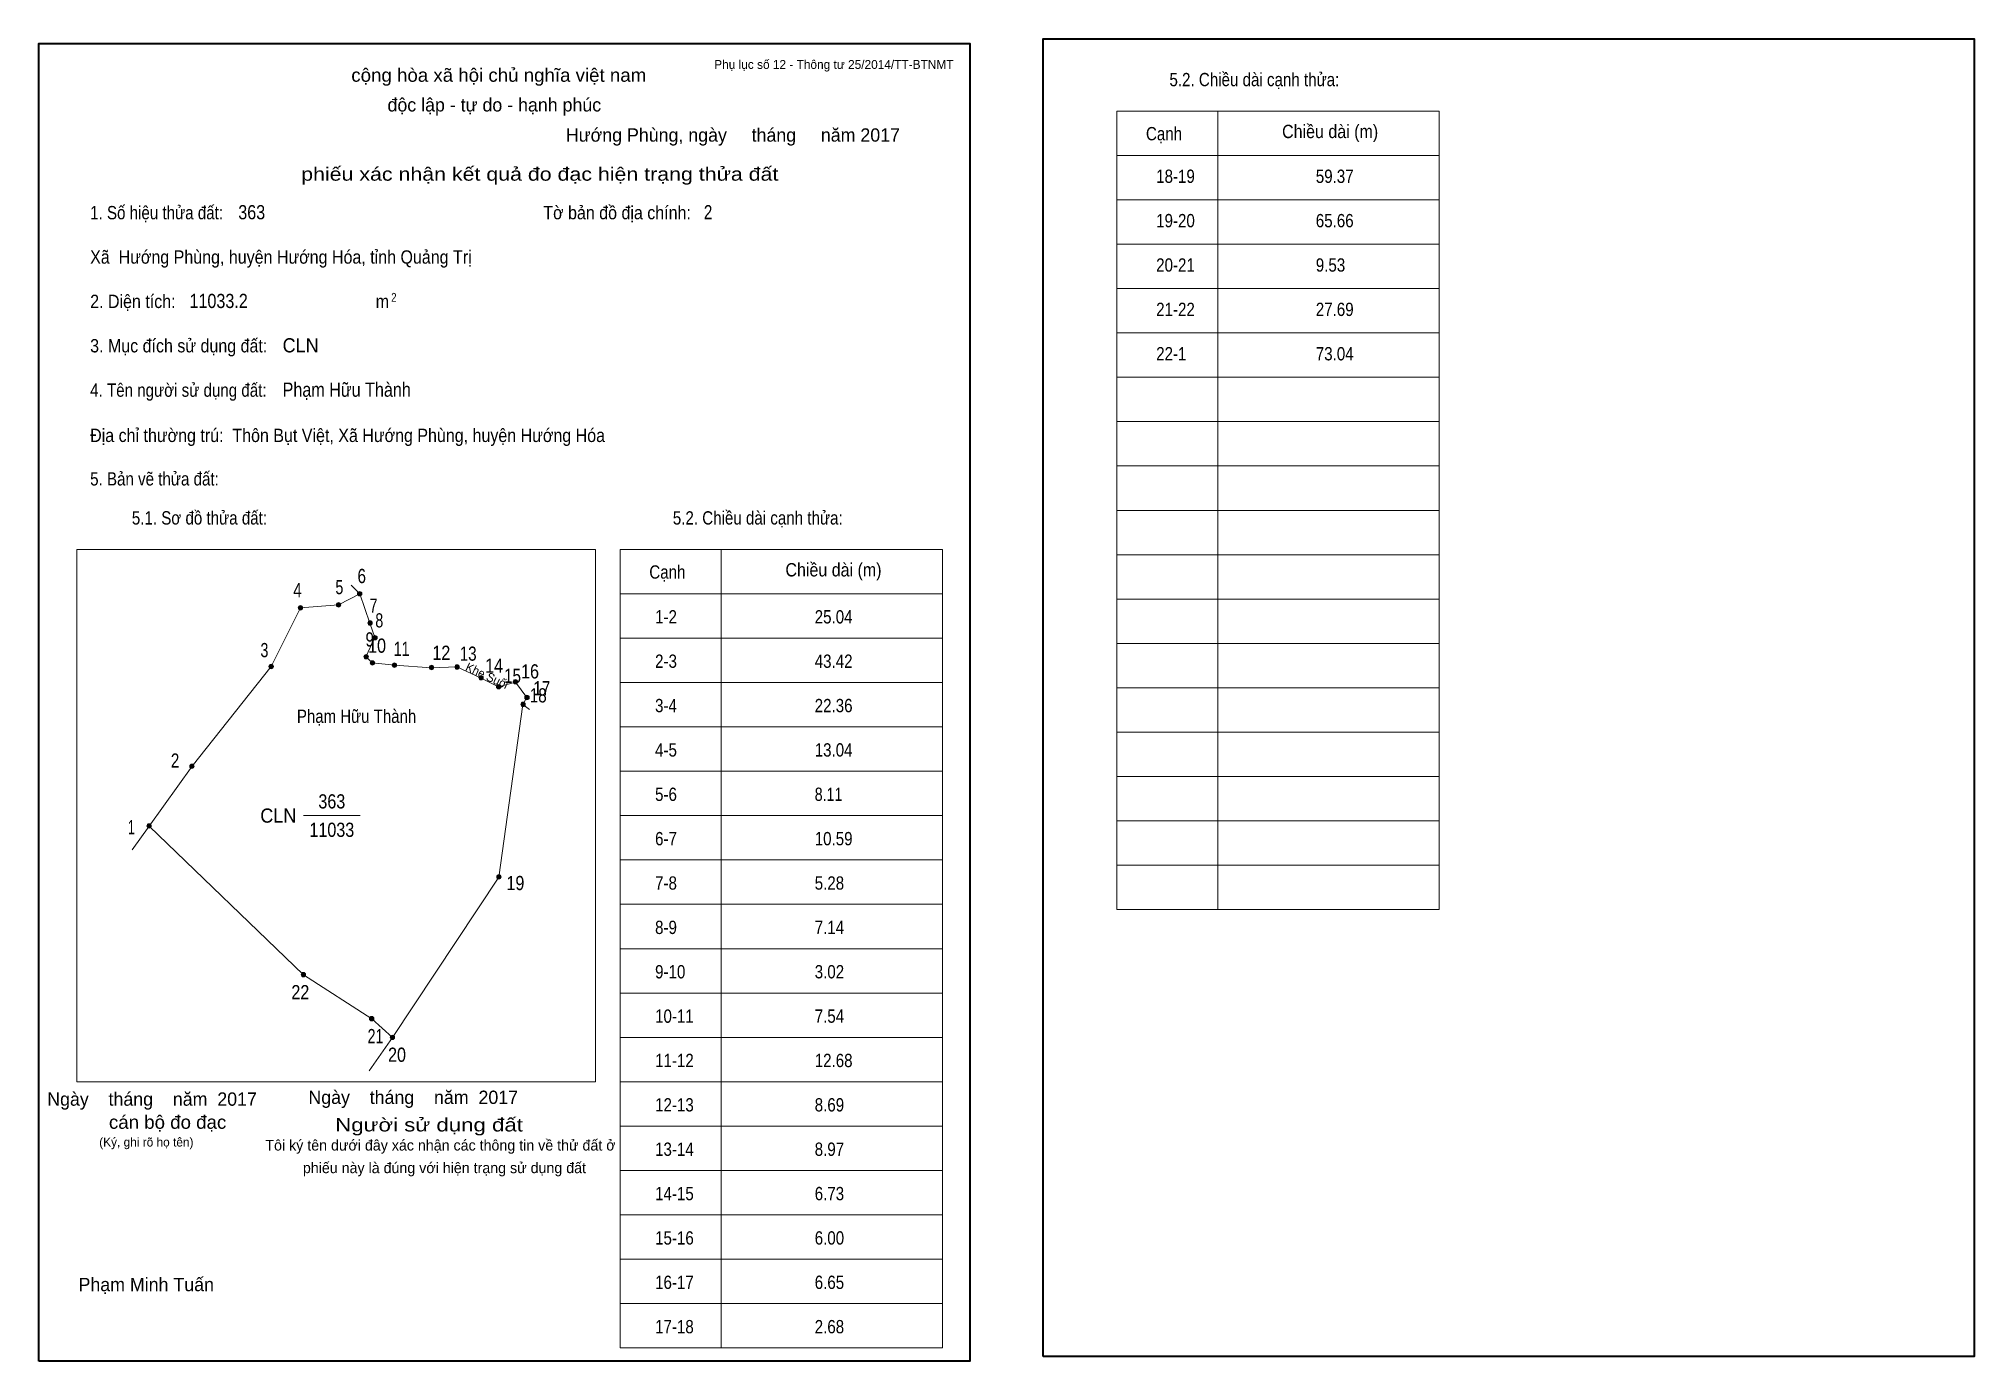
# Model space of a CAD drawing. Header units: centimetres. Extents: x 0 to 43.6, y 0 to 29.8.
import ezdxf
from ezdxf.enums import TextEntityAlignment as Align

# ---------------------------------------------------------------- set-up
doc = ezdxf.new("R2010")
doc.units = ezdxf.units.CM
doc.header["$LTSCALE"] = 0.12
for name, color, linetype in [('30', 7, 'Continuous'), ('34', 7, 'Continuous'), ('62', 7, 'Continuous')]:
    doc.layers.add(name, color=color, linetype=linetype)
for name, color, linetype, lineweight in [('32', 7, 'Continuous', 13), ('33', 7, 'Continuous', 13), ('61', 7, 'Continuous', 13), ('63', 7, 'Continuous', 13)]:
    doc.layers.add(name, color=color, linetype=linetype, lineweight=lineweight)

msp = doc.modelspace()

# ---------------------------------------------------------------- hatches: boundary and pattern name
at = {"layer": '32'}
for points in [[(5.9533, 16.9832, 1), (5.8533, 16.9832, 1)], [(6.8132, 17.0493, 1), (6.7132, 17.0493, 1)], [(7.2875, 17.3, 1), (7.1875, 17.3, 1)], [(7.5223, 16.6399, 1), (7.4223, 16.6399, 1)], [(7.6334, 16.3085, 1), (7.5334, 16.3085, 1)], [(7.4337, 15.8805, 1), (7.3337, 15.8805, 1)], [(7.5766, 15.7409, 1), (7.4766, 15.7409, 1)], [(8.0727, 15.6893, 1), (7.9727, 15.6893, 1)], [(5.2919, 15.6602, 1), (5.1919, 15.6602, 1)], [(8.9094, 15.6364, 1), (8.8094, 15.6364, 1)], [(9.4842, 15.649, 1), (9.3842, 15.649, 1)], [(10.026, 15.4062, 1), (9.926, 15.4062, 1)], [(10.8025, 15.3169, 1), (10.7025, 15.3169, 1)], [(10.4222, 15.2038, 1), (10.3222, 15.2038, 1)], [(10.9725, 14.8076, 1), (10.8725, 14.8076, 1)], [(11.0611, 14.9611, 1), (10.9611, 14.9611, 1)], [(3.5059, 13.4113, 1), (3.4059, 13.4113, 1)], [(2.5395, 12.0665, 1), (2.4395, 12.0665, 1)], [(10.4288, 10.9182, 1), (10.3288, 10.9182, 1)], [(6.0195, 8.7149, 1), (5.9195, 8.7149, 1)], [(7.5587, 7.7227, 1), (7.4587, 7.7227, 1)], [(8.0264, 7.3, 1), (7.9264, 7.3, 1)]]:
    msp.add_hatch(color=256, dxfattribs=at).paths.add_polyline_path(points)

# ---------------------------------------------------------------- linework, layer by layer
for centre in [(5.9033, 16.9832), (6.7632, 17.0493), (7.2375, 17.3), (7.4723, 16.6399), (7.5834, 16.3085), (7.3837, 15.8805), (7.5266, 15.7409), (8.0227, 15.6893), (5.2419, 15.6602), (8.8594, 15.6364), (9.4342, 15.649), (9.976, 15.4062), (10.7525, 15.3169), (10.3722, 15.2038), (10.9225, 14.8076), (11.0111, 14.9611), (3.4559, 13.4113), (2.4895, 12.0665), (10.3788, 10.9182), (5.9695, 8.7149), (7.5087, 7.7227), (7.9764, 7.3)]:
    msp.add_circle(centre, 0.05, dxfattribs=at)
at = {"layer": '33'}
msp.add_line((5.97, 12.3), (7.25, 12.3), dxfattribs=at)
at = {"layer": '61'}
for p, q in [((7.05, 17.49), (7.24, 17.3)), ((2.11, 11.53), (2.49, 12.06)), ((7.98, 7.3), (7.45, 6.55))]:
    msp.add_line(p, q, dxfattribs=at)
for points in [[(7.24, 17.3), (6.76, 17.05), (5.9, 16.98), (5.24, 15.66), (3.46, 13.41), (2.49, 12.06)], [(7.24, 17.3), (7.47, 16.64), (7.58, 16.31), (7.38, 15.88), (7.53, 15.74), (8.02, 15.69), (8.86, 15.63), (9.43, 15.65), (9.98, 15.4), (10.37, 15.2), (10.75, 15.31), (11.01, 14.96), (10.92, 14.8), (11.07, 14.69)], [(7.98, 7.3), (10.38, 10.91), (10.92, 14.8)], [(7.98, 7.3), (7.51, 7.72), (5.97, 8.71), (2.49, 12.06)]]:
    msp.add_lwpolyline(points, dxfattribs=at)
at = {"layer": '63'}
for p, q in [((24.31, 28.18), (31.58, 28.18)), ((24.31, 10.18), (24.31, 28.18)), ((26.59, 10.18), (26.59, 28.18)), ((31.58, 10.18), (31.58, 28.18)), ((24.31, 27.18), (31.58, 27.18)), ((24.31, 26.18), (31.58, 26.18)), ((24.31, 25.18), (31.58, 25.18)), ((24.31, 24.18), (31.58, 24.18)), ((24.31, 23.18), (31.58, 23.18)), ((24.31, 22.18), (31.58, 22.18)), ((24.31, 21.18), (31.58, 21.18)), ((24.31, 20.18), (31.58, 20.18)), ((24.31, 19.18), (31.58, 19.18)), ((0.86, 18.3), (12.56, 18.3)), ((0.86, 6.3), (0.86, 18.3)), ((12.56, 6.3), (12.56, 18.3)), ((13.11, 18.3), (20.38, 18.3)), ((13.11, 0.3), (13.11, 18.3)), ((15.39, 0.3), (15.39, 18.3)), ((20.38, 0.3), (20.38, 18.3)), ((24.31, 18.18), (31.58, 18.18)), ((13.11, 17.3), (20.38, 17.3)), ((24.31, 17.18), (31.58, 17.18)), ((13.11, 16.3), (20.38, 16.3)), ((24.31, 16.18), (31.58, 16.18)), ((13.11, 15.3), (20.38, 15.3)), ((24.31, 15.18), (31.58, 15.18)), ((13.11, 14.3), (20.38, 14.3)), ((24.31, 14.18), (31.58, 14.18)), ((13.11, 13.3), (20.38, 13.3)), ((24.31, 13.18), (31.58, 13.18)), ((13.11, 12.3), (20.38, 12.3)), ((24.31, 12.18), (31.58, 12.18)), ((24.31, 12.18), (31.58, 12.18)), ((13.11, 11.3), (20.38, 11.3)), ((24.31, 11.18), (31.58, 11.18)), ((13.11, 10.3), (20.38, 10.3)), ((24.31, 10.18), (31.58, 10.18)), ((13.11, 9.3), (20.38, 9.3)), ((13.11, 8.3), (20.38, 8.3)), ((13.11, 7.3), (20.38, 7.3)), ((0.86, 6.3), (12.56, 6.3)), ((13.11, 6.3), (20.38, 6.3)), ((13.11, 5.3), (20.38, 5.3)), ((13.11, 4.3), (20.38, 4.3)), ((13.11, 3.3), (20.38, 3.3)), ((13.11, 2.3), (20.38, 2.3)), ((13.11, 2.3), (20.38, 2.3)), ((13.11, 1.3), (20.38, 1.3)), ((13.11, 0.3), (20.38, 0.3))]:
    msp.add_line(p, q, dxfattribs=at)
at = {"layer": '63', "lineweight": 35}
for points in [[(0, 0), (0, 29.7), (21, 29.7), (21, 0)], [(22.65, 0.11), (22.65, 29.81), (43.65, 29.81), (43.65, 0.11)]]:
    msp.add_lwpolyline(points, close=True, dxfattribs=at)

# ---------------------------------------------------------------- texts
at = {"layer": '30'}
for s, width, p in [('18-19', 0.85, (25.2, 26.56)), ('59.37', 0.85, (28.8, 26.56)), ('19-20', 0.85, (25.2, 25.56)), ('65.66', 0.85, (28.8, 25.56)), ('20-21', 0.85, (25.2, 24.56)), ('9.53', 0.85, (28.8, 24.56)), ('21-22', 0.85, (25.2, 23.56)), ('27.69', 0.85, (28.8, 23.56)), ('22-1', 0.85, (25.2, 22.56)), ('73.04', 0.85, (28.8, 22.56)), ('1-2', 0.85, (13.9, 16.63)), ('25.04', 0.85, (17.5, 16.63)), ('2-3', 0.85, (13.9, 15.63)), ('43.42', 0.85, (17.5, 15.63)), ('3-4', 0.85, (13.9, 14.63)), ('22.36', 0.85, (17.5, 14.63)), ('4-5', 0.85, (13.9, 13.63)), ('13.04', 0.85, (17.5, 13.63)), ('5-6', 0.85, (13.9, 12.63)), ('8.11', 0.8, (17.5, 12.63)), ('6-7', 0.85, (13.9, 11.63)), ('10.59', 0.85, (17.5, 11.63)), ('7-8', 0.85, (13.9, 10.63)), ('5.28', 0.85, (17.5, 10.63)), ('8-9', 0.85, (13.9, 9.63)), ('7.14', 0.85, (17.5, 9.63)), ('9-10', 0.85, (13.9, 8.63)), ('3.02', 0.85, (17.5, 8.63)), ('10-11', 0.85, (13.9, 7.63)), ('7.54', 0.85, (17.5, 7.63)), ('11-12', 0.85, (13.9, 6.63)), ('12.68', 0.85, (17.5, 6.63)), ('12-13', 0.85, (13.9, 5.63)), ('8.69', 0.85, (17.5, 5.63)), ('13-14', 0.85, (13.9, 4.63)), ('8.97', 0.85, (17.5, 4.63)), ('14-15', 0.85, (13.9, 3.63)), ('6.73', 0.85, (17.5, 3.63)), ('15-16', 0.85, (13.9, 2.63)), ('6.00', 0.85, (17.5, 2.63)), ('16-17', 0.85, (13.9, 1.63)), ('6.65', 0.85, (17.5, 1.63)), ('17-18', 0.85, (13.9, 0.63)), ('2.68', 0.85, (17.5, 0.63))]:
    msp.add_text(s, height=0.3, dxfattribs=dict(at, width=width)).set_placement(p)
at = {"layer": '32'}
for s, width, p in [('4', 0.8, (5.835, 17.22)), ('5', 0.75, (6.78, 17.29)), ('6', 0.8, (7.285, 17.54)), ('7', 0.75, (7.55, 16.87)), ('8', 0.75, (7.68, 16.54)), ('3', 0.75, (5.09, 15.87)), ('9', 0.8, (7.465, 16.11)), ('10', 0.85, (7.63, 15.97)), ('11', 0.75, (8.185, 15.9)), ('12', 0.85, (9.08, 15.81)), ('13', 0.8, (9.685, 15.79)), ('14', 0.85, (10.27, 15.52)), ('16', 0.85, (11.08, 15.39)), ('15', 0.8, (10.685, 15.29)), ('17', 0.8, (11.345, 15.01)), ('18', 0.8, (11.265, 14.85)), ('2', 0.8, (3.075, 13.38)), ('1', 0.65, (2.09, 11.88)), ('19', 0.85, (10.75, 10.62)), ('22', 0.85, (5.9, 8.16)), ('21', 0.75, (7.595, 7.17)), ('20', 0.85, (8.08, 6.75))]:
    msp.add_text(s, height=0.32, dxfattribs=dict(at, width=width)).set_placement(p, align=Align.CENTER)
at = {"layer": '33', "width": 0.85}
for s, p in [('363', (6.61, 12.46)), ('11033', (6.61, 11.82))]:
    msp.add_text(s, height=0.32, dxfattribs=at).set_placement(p, align=Align.CENTER)
at = {"layer": '33', "width": 0.95}
msp.add_text('CLN', height=0.32, dxfattribs=at).set_placement((5.81, 12.14), align=Align.RIGHT)
at = {"layer": '34'}
for s, width, p in [('363', 0.85, (4.5, 25.74)), ('2', 0.8, (15, 25.74)), ('11033.2', 0.85, (3.4, 23.74)), ('CLN', 0.95, (5.5, 22.74)), ('Phạm Hữu Thành ', 0.85, (5.5, 21.74))]:
    msp.add_text(s, height=0.32, dxfattribs=dict(at, width=width)).set_placement(p)
at = {"layer": '62', "width": 0.95}
msp.add_text('Khe Suối', height=0.1984, rotation=335.056, dxfattribs=at).set_placement((10.0682, 15.3623), align=Align.CENTER)
at = {"layer": '62', "width": 0.85}
msp.add_text('Phạm Hữu Thành ', height=0.2976, dxfattribs=at).set_placement((7.215, 14.39), align=Align.CENTER)
at = {"layer": '63'}
for s, height, p in [('Phụ lục số 12 - Thông tư 25/2014/TT-BTNMT', 0.2, (20.63, 29.13)), ('Ngày    tháng    năm  2017', 0.3, (10.81, 5.8)), ('Ngày    tháng    năm  2017', 0.3, (4.92, 5.76)), ('(Ký, ghi rõ họ tên)', 0.2, (3.49, 4.84))]:
    msp.add_text(s, height=height, dxfattribs=at).set_placement(p, align=Align.RIGHT)
at = {"layer": '63', "width": 1.05}
msp.add_text('cộng hòa xã hội chủ nghĩa việt nam', height=0.3, dxfattribs=at).set_placement((10.375, 28.84), align=Align.CENTER)
at = {"layer": '63'}
for s, height, width, p in [('5.2. Chiều dài cạnh thửa:', 0.3, 0.85, (25.5, 28.74)), ('Cạnh', 0.3, 0.85, (24.97, 27.52)), ('Chiều dài (m)', 0.3, 0.9, (28.04, 27.57)), ('1. Số hiệu thửa đất:', 0.3, 0.85, (1.16, 25.74)), ('Tờ bản đồ địa chính:', 0.3, 0.9, (11.38, 25.74)), ('Xã  Hướng Phùng, huyện Hướng Hóa, tỉnh Quảng Trị', 0.3, 0.9, (1.16, 24.74)), ('2. Diện tích:', 0.3, 0.9, (1.16, 23.74)), ('2', 0.2, 0.8, (7.95, 23.88)), ('m', 0.3, 0.9, (7.6, 23.74)), ('3. Mục đích sử dụng đất:', 0.3, 0.9, (1.16, 22.74)), ('4. Tên người sử dụng đất:', 0.3, 0.85, (1.16, 21.74)), ('Địa chỉ thường trú:  Thôn Bụt Việt, Xã Hướng Phùng, huyện Hướng Hóa', 0.3, 0.9, (1.16, 20.72)), ('5. Bản vẽ thửa đất:', 0.3, 0.85, (1.16, 19.74)), ('5.1. Sơ đồ thửa đất:', 0.3, 0.85, (2.1, 18.86)), ('5.2. Chiều dài cạnh thửa:', 0.3, 0.85, (14.3, 18.86)), ('Cạnh', 0.3, 0.85, (13.77, 17.64)), ('Chiều dài (m)', 0.3, 0.9, (16.84, 17.69))]:
    msp.add_text(s, height=height, dxfattribs=dict(at, width=width)).set_placement(p)
for s, height, p in [('độc lập - tự do - hạnh phúc', 0.3, (10.275, 28.17)), ('Hướng Phùng, ngày     tháng     năm 2017', 0.3, (15.655, 27.49)), ('Tôi ký tên dưới đây xác nhận các thông tin về thử đất ở ', 0.24, (9.105, 4.75)), ('phiếu này là đúng với hiện trạng sử dụng đất', 0.24, (9.15, 4.24)), ('Phạm Minh Tuấn', 0.3, (2.425, 1.58))]:
    msp.add_text(s, height=height, dxfattribs=at).set_placement(p, align=Align.CENTER)
for s, width, p in [('phiếu xác nhận kết quả đo đạc hiện trạng thửa đất', 1.2, (16.68, 26.61)), ('cán bộ đo đạc', 1.05, (4.23, 5.24)), ('Người sử dụng đất', 1.25, (10.92, 5.18))]:
    msp.add_text(s, height=0.3, dxfattribs=dict(at, width=width)).set_placement(p, align=Align.RIGHT)

doc.saveas('drawing.dxf')
